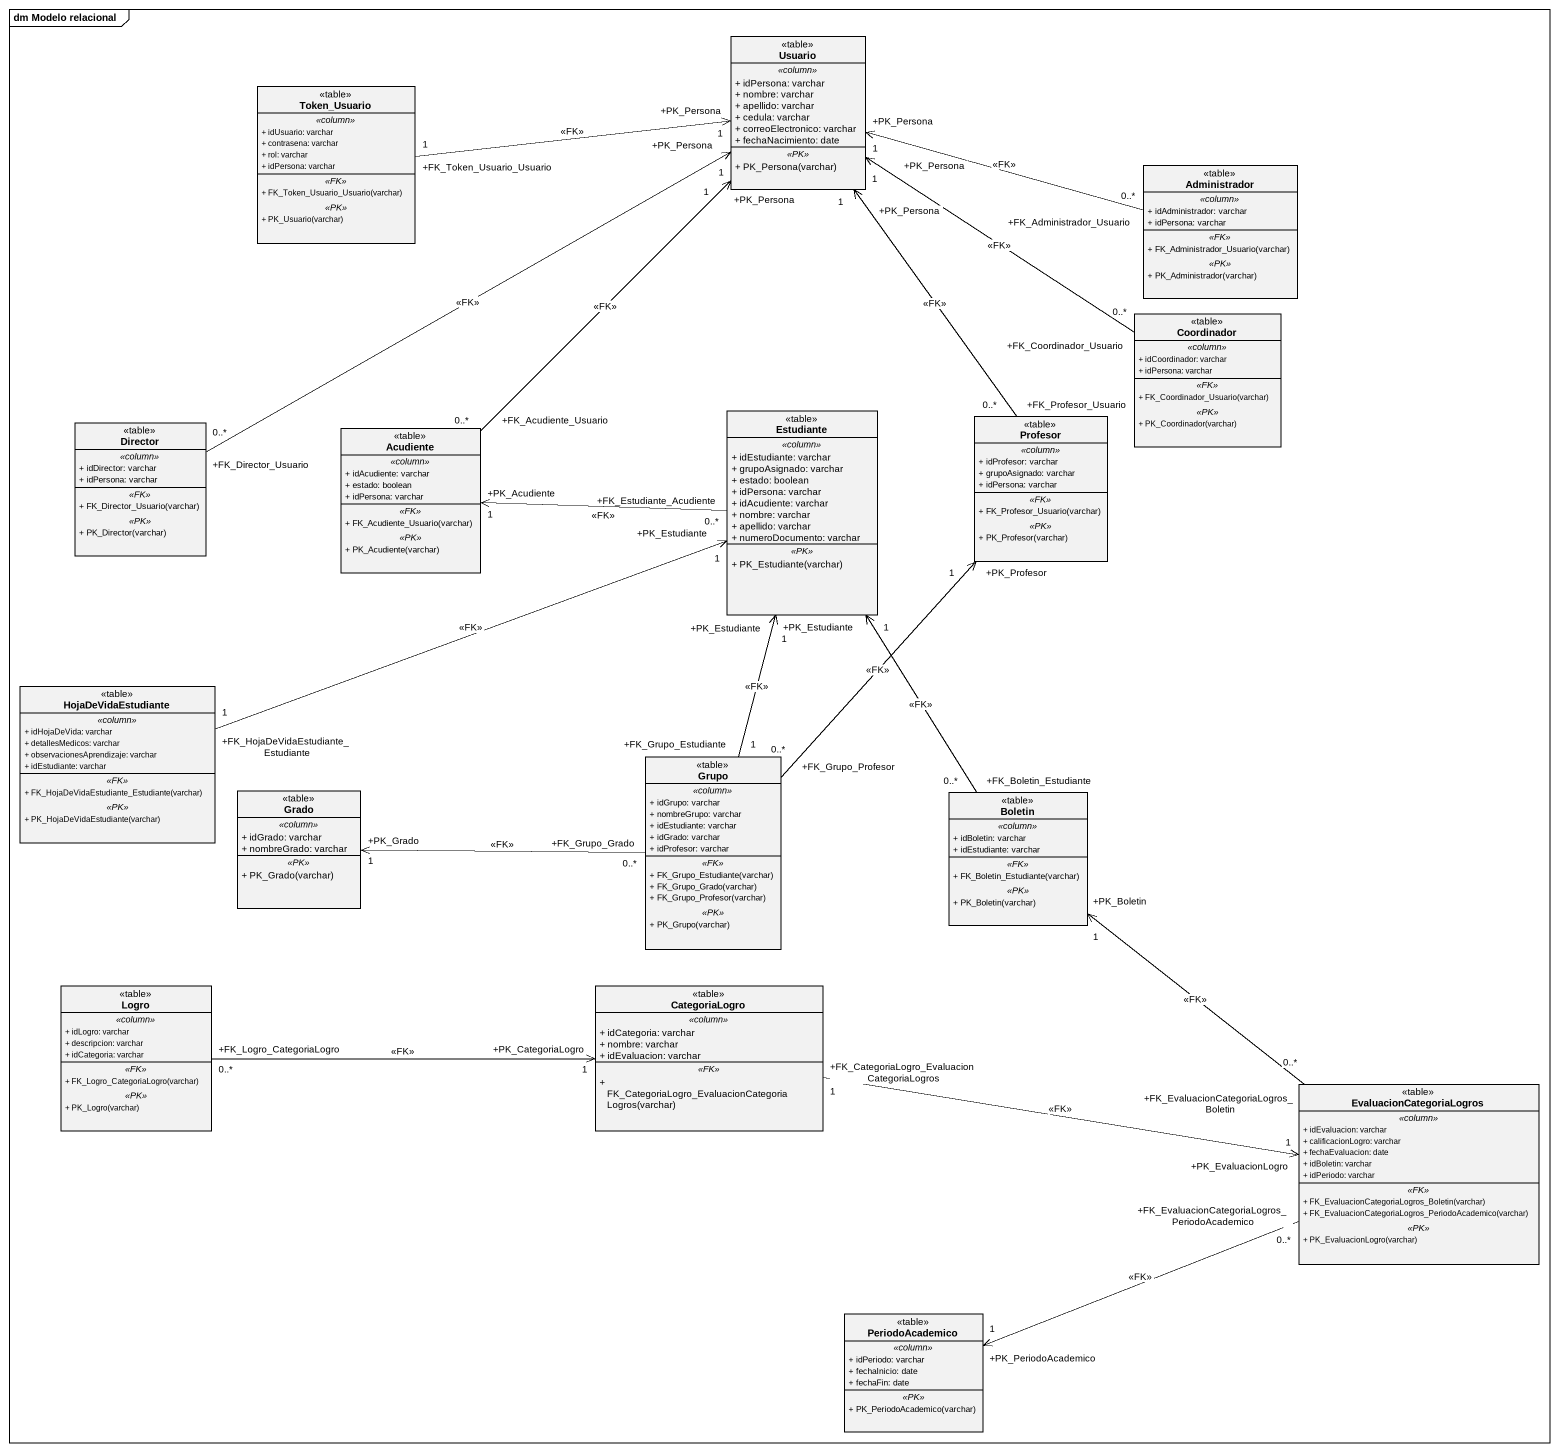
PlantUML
@startuml
mainframe dm Modelo relacional
hide circle
hide empty members
skinparam classAttributeIconSize 0
class Usuario <<table>> {
  .. <<column>> ..
  + idPersona: varchar
  + nombre: varchar
  + apellido: varchar
  + cedula: varchar
  + correoElectronico: varchar
  + fechaNacimiento: date
  .. <<PK>> ..
  + PK_Persona(varchar)
}
class Token_Usuario <<table>> {
  .. <<column>> ..
  + idUsuario: varchar
  + contrasena: varchar
  + rol: varchar
  + idPersona: varchar
  .. <<FK>> ..
  + FK_Token_Usuario_Usuario(varchar)
  .. <<PK>> ..
  + PK_Usuario(varchar)
}
class Administrador <<table>> {
  .. <<column>> ..
  + idAdministrador: varchar
  + idPersona: varchar
  .. <<FK>> ..
  + FK_Administrador_Usuario(varchar)
  .. <<PK>> ..
  + PK_Administrador(varchar)
}
class Coordinador <<table>> {
  .. <<column>> ..
  + idCoordinador: varchar
  + idPersona: varchar
  .. <<FK>> ..
  + FK_Coordinador_Usuario(varchar)
  .. <<PK>> ..
  + PK_Coordinador(varchar)
}
class Director <<table>> {
  .. <<column>> ..
  + idDirector: varchar
  + idPersona: varchar
  .. <<FK>> ..
  + FK_Director_Usuario(varchar)
  .. <<PK>> ..
  + PK_Director(varchar)
}
class Acudiente <<table>> {
  .. <<column>> ..
  + idAcudiente: varchar
  + estado: boolean
  + idPersona: varchar
  .. <<FK>> ..
  + FK_Acudiente_Usuario(varchar)
  .. <<PK>> ..
  + PK_Acudiente(varchar)
}
class Estudiante <<table>> {
  .. <<column>> ..
  + idEstudiante: varchar
  + grupoAsignado: varchar
  + estado: boolean
  + idPersona: varchar
  + idAcudiente: varchar
  + nombre: varchar
  + apellido: varchar
  + numeroDocumento: varchar
  .. <<PK>> ..
  + PK_Estudiante(varchar)
}
class Profesor <<table>> {
  .. <<column>> ..
  + idProfesor: varchar
  + grupoAsignado: varchar
  + idPersona: varchar
  .. <<FK>> ..
  + FK_Profesor_Usuario(varchar)
  .. <<PK>> ..
  + PK_Profesor(varchar)
}
class HojaDeVidaEstudiante <<table>> {
  .. <<column>> ..
  + idHojaDeVida: varchar
  + detallesMedicos: varchar
  + observacionesAprendizaje: varchar
  + idEstudiante: varchar
  .. <<FK>> ..
  + FK_HojaDeVidaEstudiante_Estudiante(varchar)
  .. <<PK>> ..
  + PK_HojaDeVidaEstudiante(varchar)
}
class Grupo <<table>> {
  .. <<column>> ..
  + idGrupo: varchar
  + nombreGrupo: varchar
  + idEstudiante: varchar
  + idGrado: varchar
  + idProfesor: varchar
  .. <<FK>> ..
  + FK_Grupo_Estudiante(varchar)
  + FK_Grupo_Grado(varchar)
  + FK_Grupo_Profesor(varchar)
  .. <<PK>> ..
  + PK_Grupo(varchar)
}
class Grado <<table>> {
  .. <<column>> ..
  + idGrado: varchar
  + nombreGrado: varchar
  .. <<PK>> ..
  + PK_Grado(varchar)
}
class Boletin <<table>> {
  .. <<column>> ..
  + idBoletin: varchar
  + idEstudiante: varchar
  .. <<FK>> ..
  + FK_Boletin_Estudiante(varchar)
  .. <<PK>> ..
  + PK_Boletin(varchar)
}
class Logro <<table>> {
  .. <<column>> ..
  + idLogro: varchar
  + descripcion: varchar
  + idCategoria: varchar
  .. <<FK>> ..
  + FK_Logro_CategoriaLogro(varchar)
  .. <<PK>> ..
  + PK_Logro(varchar)
}
class CategoriaLogro <<table>> {
  .. <<column>> ..
  + idCategoria: varchar
  + nombre: varchar
  + idEvaluacion: varchar
  .. <<FK>> ..
  + FK_CategoriaLogro_EvaluacionCategoriaLogros(varchar)
}
class EvaluacionCategoriaLogros <<table>> {
  .. <<column>> ..
  + idEvaluacion: varchar
  + calificacionLogro: varchar
  + fechaEvaluacion: date
  + idBoletin: varchar
  + idPeriodo: varchar
  .. <<FK>> ..
  + FK_EvaluacionCategoriaLogros_Boletin(varchar)
  + FK_EvaluacionCategoriaLogros_PeriodoAcademico(varchar)
  .. <<PK>> ..
  + PK_EvaluacionLogro(varchar)
}
class PeriodoAcademico <<table>> {
  .. <<column>> ..
  + idPeriodo: varchar
  + fechaInicio: date
  + fechaFin: date
  .. <<PK>> ..
  + PK_PeriodoAcademico(varchar)
}
Token_Usuario "+FK_Token_Usuario_Usuario\n1" -right-> "+PK_Persona\n1" Usuario : <<FK>>
Administrador "+FK_Administrador_Usuario\n0..*" -left-> "+PK_Persona\n1" Usuario : <<FK>>
Coordinador "+FK_Coordinador_Usuario\n0..*" -up-> "+PK_Persona\n1" Usuario : <<FK>>
Director "+FK_Director_Usuario\n0..*" -right-> "+PK_Persona\n1" Usuario : <<FK>>
Acudiente "+FK_Acudiente_Usuario\n0..*" -up-> "+PK_Persona\n1" Usuario : <<FK>>
Estudiante "+FK_Estudiante_Acudiente\n0..*" -left-> "+PK_Acudiente\n1" Acudiente : <<FK>>
Profesor "+FK_Profesor_Usuario\n0..*" -up-> "+PK_Persona\n1" Usuario : <<FK>>
HojaDeVidaEstudiante "+FK_HojaDeVidaEstudiante_Estudiante\n1" -right-> "+PK_Estudiante\n1" Estudiante : <<FK>>
Grupo "+FK_Grupo_Estudiante\n1" -up-> "+PK_Estudiante\n1" Estudiante : <<FK>>
Grupo "+FK_Grupo_Profesor\n0..*" -up-> "+PK_Profesor\n1" Profesor : <<FK>>
Grupo "+FK_Grupo_Grado\n0..*" -left-> "+PK_Grado\n1" Grado : <<FK>>
Boletin "+FK_Boletin_Estudiante\n0..*" -up-> "+PK_Estudiante\n1" Estudiante : <<FK>>
Logro "+FK_Logro_CategoriaLogro\n0..*" -right-> "+PK_CategoriaLogro\n1" CategoriaLogro : <<FK>>
CategoriaLogro "+FK_CategoriaLogro_EvaluacionCategoriaLogros\n1" -right-> "+PK_EvaluacionLogro\n1" EvaluacionCategoriaLogros : <<FK>>
EvaluacionCategoriaLogros "+FK_EvaluacionCategoriaLogros_Boletin\n0..*" -up-> "+PK_Boletin\n1" Boletin : <<FK>>
EvaluacionCategoriaLogros "+FK_EvaluacionCategoriaLogros_PeriodoAcademico\n0..*" -left-> "+PK_PeriodoAcademico\n1" PeriodoAcademico : <<FK>>
@enduml
